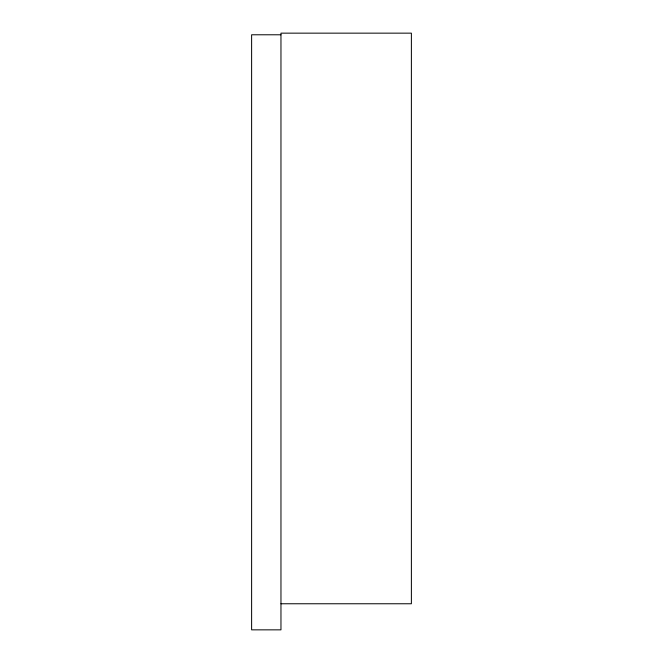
<?xml version="1.0" encoding="UTF-8"?>
<svg xmlns="http://www.w3.org/2000/svg" width="663" height="663" viewBox="0 0 663 663"><rect width="100%" height="100%" fill="white"/><g stroke="black" fill="none" stroke-linecap="round" stroke-linejoin="round"><path stroke-width="0.99" d="M280.963 34.783L251.617 34.783L251.617 629.85L280.963 629.85L280.963 33.15L411.383 33.15L411.383 603.761L280.963 603.761"/></g></svg>
